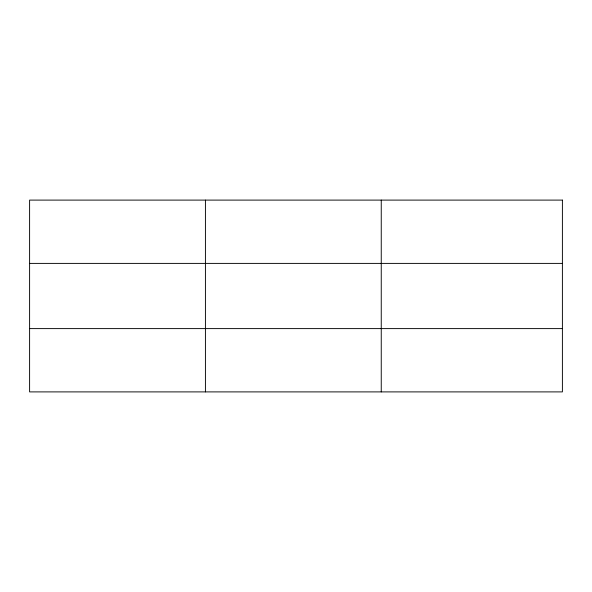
<?xml version="1.0" encoding="UTF-8"?>
<svg xmlns="http://www.w3.org/2000/svg" width="592" height="592" viewBox="0 0 592 592"><rect width="100%" height="100%" fill="white"/><g stroke="black" fill="none" stroke-linecap="round" stroke-linejoin="round"><path stroke-width="0.89" d="M205.424 200.103L205.424 391.897M381.248 200.103L381.248 391.897M29.6 263.396L562.4 263.396M29.6 328.604L562.4 328.604M562.4 200.103L562.4 391.897L29.6 391.897L29.6 200.103L562.4 200.103"/></g></svg>
